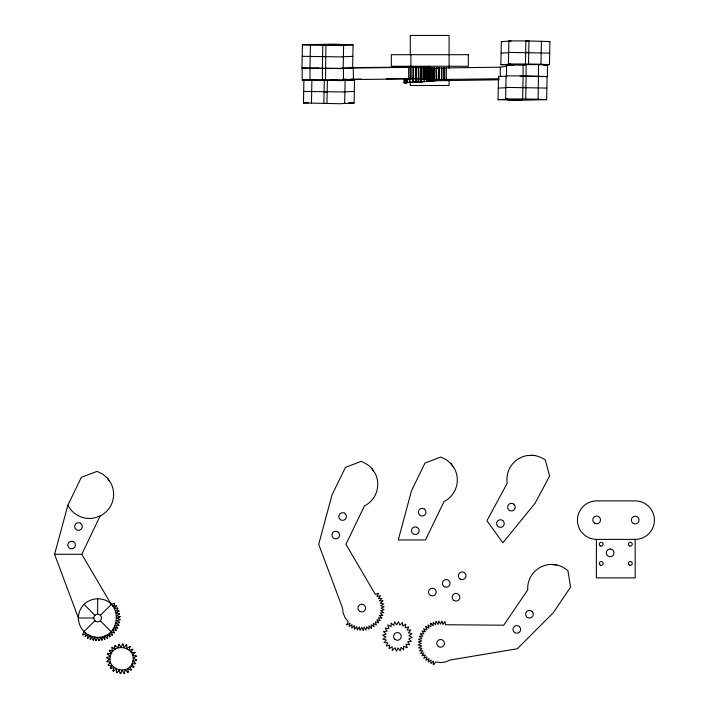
<?xml version="1.0" encoding="UTF-8"?>
<svg xmlns="http://www.w3.org/2000/svg" width="709" height="709" viewBox="0 0 709 709"><rect width="100%" height="100%" fill="white"/><g stroke="black" fill="none" stroke-linecap="round" stroke-linejoin="round"><path stroke-width="1.06" d="M82.669 634.715L83.13 634.777L82.669 634.715L83.954 631.604L94.891 620.765M87.491 638.02C88.155 637.382 87.677 639.039 87.925 634.679C82.129 631.17 78.46 624.744 78.38 617.964L54.575 554.287L67.887 505.171A24.159 24.159 0 0 0 94.377 517.969L100.332 515.895A24.159 24.159 0 0 0 111.047 483.449L107.502 478.238L102.725 474.117L97.053 471.37L81.331 477.352L67.887 505.171M90.158 639.084C90.725 638.88 90.38 639.943 90.247 635.654L87.863 638.127M92.959 639.846C93.597 639.642 93.18 640.644 92.56 636.62L87.925 634.679L84.983 636.558M93.384 639.97L95.05 636.966C93.969 639.491 96.894 640.094 95.883 640.36M96.318 640.245L95.839 640.174M97.647 614.207L97.709 598.804C126.113 599.123 120.007 643.914 92.56 636.62L90.539 639.243M99.171 640.369C98.019 640.156 101.325 639.243 100.031 636.983C101.999 640.262 102.344 639.748 101.706 640.041M99.216 640.254L98.737 640.254M101.626 639.89L102.105 639.828M107.219 638.206C107.848 637.48 107.121 638.658 104.852 635.716L104.578 639.341M112.439 634.785L111.978 634.909L112.439 634.785L111.18 631.728L100.341 620.783M114.503 632.809L112.713 629.734L116.267 630.381M114.628 603.519C113.741 602.987 115.363 605.495 112.82 606.505C116.639 605.734 116.329 606.124 116.17 605.557M117.747 627.935L115.23 625.435C119.201 625.32 118.571 624.886 118.704 625.515M363.309 630.39L361.679 627.314L360.066 630.416L359.188 626.978L357.239 630.053L356.698 626.641L354.438 629.291L354.376 625.666L351.753 628.165L352.063 624.691L349.112 626.57L350.078 623.158L347.082 624.939L346.852 624.549M378.633 622.821L375.309 621.74L376.364 625.072L373.315 623.264L374.113 626.818L371.312 624.78L371.463 628.271M381.876 617.956L378.384 617.769L380.21 620.729L376.851 619.755L378.633 622.75M341.552 68.622L301.99 67.86L302.424 44.764L332.468 44.162L353.064 44.818L352.63 67.913L342.474 68.294M303.479 102.938L303.904 79.851L340.311 80.64L354.544 79.904L354.119 102.991L339.877 103.736L303.479 102.938L308.486 102.752M309.975 68.232L310.409 45.146L302.424 44.764M311.464 103.319L311.889 80.223M322.373 68.489L322.808 45.403L341.977 45.527L353.064 44.818M323.862 103.576L324.288 80.48M326.955 103.62L327.381 80.525L326.752 80.525M343.617 45.367L343.191 68.463M344.671 103.647L345.106 80.454M522.639 98.95L523.074 75.854L547.082 76.537L546.648 99.623L519.263 100.297L498.055 99.641L498.489 76.545L506.066 76.191M500.882 64.661L501.316 41.574L511.047 41.113L508.885 40.883L508.45 63.97L510.622 64.209L500.882 64.661L511.481 64.989M505.632 98.95L506.058 75.854L526.131 75.898L525.706 98.994L507.05 98.879L505.632 98.95L507.795 99.18L498.055 99.641M525.466 63.97L525.892 40.883L549.9 41.556L549.475 64.652L543.502 64.936M508.45 63.97L528.524 64.014L528.958 40.927L508.885 40.883M546.648 99.623L538.149 99.242L538.565 64.608L523.056 64.625L523.065 76.173M549.475 64.652L540.976 64.271L541.401 41.175M343.404 56.915L302.202 56.312M344.893 92.002L303.691 91.399M107.165 657.934L107.13 657.358M136.208 660.159C136.899 658.856 134.79 661.754 132.893 661.16C130.385 675.792 106.687 670.785 110.294 656.383C112.811 641.751 136.509 646.759 132.893 661.16L135.587 663.553L131.892 664.005L133.859 667.08L130.19 666.487C131.67 671.893 130.429 669.03 131.342 669.819M436.398 621.563L435.929 621.509L435.521 624.789L433.164 622.218L433.208 625.763L430.771 623.264M102.087 639.952L102.53 636.664L104.897 639.199M119.36 622.724L119.422 622.245M119.75 619.843L119.821 619.365M118.687 644.339C118.757 646.005 119.794 641.149 118.013 647.796L115.08 645.5M124.509 673.204C123.703 672.123 124.27 674.968 125.183 669.748L127.762 672.15L128.09 671.689L127.762 672.15M110.276 668.188C111.508 666.557 108.938 672.194 111.916 665.077C109.62 667.382 108.3 663.828 108.397 665.317M111.854 647.716C112.979 646.564 111.012 650.419 113.006 651.057C107.644 649.94 110.356 651.287 109.567 650.268M113.094 670.741L113.662 670.856L113.094 670.803L113.883 667.364L110.551 668.516M116.489 672.38L117.038 672.575M122.427 644.259L123.012 644.304M116.905 672.735L119.209 670.076C118.119 671.875 121.726 673.674 120.255 673.453M126.237 644.844C126.273 645.979 127.744 643.409 123.986 647.477L122.949 644.109M120.752 673.355L120.184 673.24M136.031 655.86C134.799 656.179 138.228 656.676 132.574 655.187L134.87 652.262M126.716 645.013L126.822 648.478L129.836 646.493L129.313 650.18L132.92 649.347M363.309 630.381L364.169 627.004L365.968 630.115L366.659 626.685L368.999 629.282L368.99 625.728L371.392 628.254M107.591 638.109L107.174 634.768L110.125 636.611M85.355 636.655L85.94 633.137L82.997 634.909M87.934 638.02L87.491 637.834M90.619 639.146L90.167 638.96M93.42 639.908L92.959 639.784M117.818 608.411C117.153 607.631 117.916 610.573 115.292 610.83C119.245 611.052 118.775 611.388 118.775 610.777M119.653 613.905L116.56 615.642C120.388 616.883 119.449 616.954 119.936 616.502M107.795 654.212L107.99 653.663M135.322 663.314L135.135 663.846L135.552 663.464M96.3 640.307L97.541 637.302L98.781 640.369M117.472 628.209L117.597 627.74M118.536 625.506L118.722 625.063M346.798 624.664L348.092 621.616L345.053 617.619L343.147 612.966L342.509 607.985L318.704 544.308L331.963 495.024L345.46 467.364L361.182 461.391C365.933 463.394 370.896 466.247 373.439 470.9M100.359 615.341L111.295 604.502L81.792 554.287L100.129 515.966M122.515 644.073L120.973 647.237L119.103 644.259M120.672 673.47L122.214 670.306L124.093 673.284M107.077 661.275C107.219 662.888 108.158 658.59 110.063 659.397L106.899 657.855M113.626 670.927L113.148 670.59M129.685 646.528L129.65 647.025L130.102 646.75M132.645 649.027L131.271 652.466L134.94 652.661M420.402 633.731L422.918 636.141L419.294 636.23L421.97 638.463L418.594 639.27L421.651 640.954L418.221 641.867L421.341 643.453L418.186 644.942L421.678 645.934L418.576 647.831L422.015 648.425L419.436 650.791L422.989 650.747L420.481 653.37L423.955 653.06L421.935 655.754L425.497 655.045L423.76 658.236L427.04 657.03L425.87 660.318L429.034 658.555L428.139 662.038L431.037 660.079L430.948 663.553L433.359 661.027L433.314 664.51L433.766 664.519M109.443 650.8L109.78 650.321M133.744 666.744L133.363 667.178L133.868 666.921M433.731 664.572L435.689 661.976L440.67 662.614L445.651 661.931L450.286 659.99L517.331 648.77L553.383 612.647L570.585 587.123L567.9 570.523C563.788 567.413 558.843 564.541 553.534 564.665M116.187 630.283C115.354 631.178 116.843 628.697 114.255 627.749L117.534 628.209M116.373 605.894L114.344 608.499L117.685 608.092M108.22 664.936L110.622 662.357L107.165 661.683M109.691 636.726L110.028 636.381L109.789 636.797M118.882 611.158L116.241 613.152L119.582 613.622M113.449 671.042L116.365 669.074L116.498 672.593M136.11 656.277L133.132 658.156L136.296 659.698M427.749 67.213L429.689 66.247M412.922 82.306L412.709 78.087L413.267 82.288M115.062 645.793C116.338 645.261 113.094 646.918 115.292 649.098L112.182 647.45M127.611 672.008L128.161 671.822M111.295 604.502L114.362 603.244M104.445 639.208L104.897 639.022M107.139 638.109L107.591 637.923M119.945 616.892L116.879 618.142L119.927 619.409M107.192 661.178L107.369 661.727M108.548 665.334L108.362 664.785M499.189 78.761L441.822 79.479L441.742 67.94L500.27 67.204L506.829 66.141M106.935 657.42L110.294 656.383L107.635 654.079M425.896 626.49L426.915 629.814L423.583 628.759L425.391 631.816L421.97 630.886L423.876 633.811L420.402 633.722M117.499 608.092L117.685 608.544M119.83 616.945L119.768 616.458M382.736 600.798L379.43 600.842L381.965 598.369L378.473 598.52L380.511 595.72L376.958 596.517L378.562 593.256L375.433 594.514L345.93 544.308L364.461 505.916A24.159 24.159 0 0 0 375.185 473.47L371.64 468.25M119.918 619.799L116.533 620.632L119.573 622.325M530.376 455.462C535.641 454.797 540.852 457.154 545.265 459.831L549.608 476.085L535.073 503.213L502.858 542.793L486.941 520.716L507.236 483.219A24.159 24.159 0 0 1 527.274 455.541L533.585 455.373M118.642 644.543L119.218 644.437M123.978 673.107L124.554 673.001M544.299 65.609L547.419 65.086L547.428 76.625L520.122 76.209M413.312 67.302L416.086 67.275L416.041 78.823L413.418 78.85L413.347 67.302L411.078 67.293L410.467 67.32L410.546 78.867L342.872 79.7M610.13 549.005L609.128 549.138A3.846 3.846 0 0 0 606.975 555.058A3.846 3.846 0 0 0 613.276 555.058A3.846 3.846 0 0 0 611.123 549.138L610.174 549.014M119.484 622.706L116.196 623.114L118.855 625.196M428.768 79.895L428.75 68.339L432.357 68.348L430.177 68.259L430.186 79.798L432.375 79.895L427.669 79.984M430.168 68.259L433.607 68.277L431.923 68.179L431.941 79.718L433.616 79.816L430.203 79.798M431.923 68.17L437.134 68.153L436.257 68.037L436.265 79.585L437.152 79.692L434.041 79.638L434.2 68.099M438.942 67.984L438.782 79.532L439.128 67.984L441.477 68.055L441.485 79.603L436.301 79.576L436.327 68.037L436.717 79.576M441.485 79.603L441.742 67.94M431.932 79.718L435.379 79.754L433.97 79.647L434.032 68.099M426.96 80.365L429.884 80.303L426.561 80.277M413.055 78.096L413.276 82.288L427.828 81.491L427.713 79.39M409.359 78.274L409.58 82.474L410.546 82.395L404.024 82.678L407.56 82.519L405.876 82.554M404.812 78.477L405.025 82.669L407.56 82.519L404.139 82.669L407.17 82.519L406.939 78.389M430.487 81.331L428.688 81.402L432.206 81.216M404.05 82.705L403.926 78.477M424.487 81.686L424.363 78.539M432.339 81.207L429.84 81.322L431.524 81.18M406.957 82.466L416.981 81.889M424.124 81.517L420.765 81.686M409.607 82.474L413.046 82.297M416.777 81.978L414.854 82.111L419.693 81.872M420.623 81.819L422.546 81.695L420.623 81.774M430.39 81.331L426.862 81.517L427.828 81.491M424.133 81.508L430.23 81.216M406.071 82.536L408.712 82.474L405.202 82.669L404.972 78.477M431.32 81.18L428.688 81.322L430.443 81.207M388 625.081L388.833 628.688L385.164 628.094L387.132 631.178L383.436 631.551L386.13 634.023L382.665 635.193L385.891 637.028L382.86 639.128L386.449 639.988L384.03 642.655L387.752 642.709L386.228 646.103L389.711 645.004L389.046 648.638L392.201 646.705L392.325 650.224M136.11 659.6L135.986 660.168M131.023 670.102L127.904 668.454L128.152 671.964M416.635 82.111L418.7 81.925L418.532 78.832M547.915 41.654L549.9 41.556M508.672 52.431L549.688 53.104M410.546 78.867L413.046 78.85L413.037 67.302M505.845 87.402L546.861 88.076M501.095 53.113L508.672 52.758M406.966 82.599L406.682 78.398M498.276 88.093L505.845 87.739M342.686 56.747L352.843 56.365M301.99 67.86L305.996 67.701M344.175 91.833L354.332 91.452M107.777 653.671L111.295 653.547L109.328 650.623M302.131 68.569L343.369 68.268L343.502 79.771L302.202 80.117L302.131 68.569L318.873 68.108M342.801 68.153L410.422 67.32M302.202 80.117L304.276 80.046M343.059 79.435L342.81 79.408M430.239 79.798L430.336 68.25L430.416 79.789M429.716 67.027L426.012 67.027L429.007 67.08M429.663 67.027L426.189 67.08L428.954 66.992M421.075 67.222L420.871 78.77L421.075 67.222L419.923 67.204M418.709 67.249L418.044 67.222L423.282 67.187L423.362 78.734L418.115 78.779L418.78 78.796L418.682 67.249L415.793 67.249L415.855 78.823L415.908 67.275M423.291 67.187L421.811 67.178L425.187 67.16L425.196 78.708L421.882 78.726L423.362 78.734M426.774 67.133L426.88 78.681L423.273 78.699L425.267 78.708M424.975 78.504L421.687 78.539L427.066 78.531M418.744 78.796L418.452 67.249M426.862 78.681L424.664 78.672L428.156 78.655L428.059 67.107L425.391 67.107L428.865 67.08L428.883 69.181M499.074 79.798L434.28 80.791L435.53 80.675L427.075 80.383L427.031 77.972M429.494 67.009L426.508 67.045M415.696 78.513L413.285 78.522M421.111 78.77L420.003 78.752M425.506 67.009L428.032 66.974L424.39 67L426.641 66.965M425.586 78.557L427.243 78.539M425.072 67.16L425.081 78.717L425.01 67.16M413.01 78.522L386.325 78.788M428.032 78.655L425.462 78.655L428.13 78.655M352.47 67.594L426.517 66.965M342.739 79.248L347.1 79.204M350.37 79.169L361.262 79.053M324.908 80.09L325.546 80.082L325.901 45.447L325.263 45.438M407.055 67.151C392.857 67.355 421.722 67 407.551 67.204M415.713 78.513L423.273 78.504M407.126 78.699L403.598 78.743L411.22 78.699L407.622 78.752M426.694 78.681L426.605 67.133M423.034 67.195L423.105 78.743M420.933 78.77L420.978 67.222M428.874 66.992L423.202 67.151L425.196 67.16M430.762 623.264L430.886 626.738L427.926 624.921L428.901 628.271L425.905 626.49M596.384 539.389L635.175 539.389A19.249 19.249 0 0 0 654.425 520.14A19.249 19.249 0 0 0 635.175 500.891L596.987 500.891A19.249 19.249 0 0 0 577.436 519.839A19.249 19.249 0 0 0 596.384 539.389L596.384 577.888L635.175 577.888L635.175 539.389M54.575 554.287L81.792 554.287M424.594 67.125L426.783 67.133M434.209 79.638L434.271 68.099M439.013 79.523L439.004 67.975M342.952 79.745L344.627 79.718L342.465 79.63M119.404 613.577L119.458 614.056M93.774 618.035L78.38 617.964A19.249 19.249 0 0 1 97.709 598.804M525.679 52.431L528.746 52.475M522.852 87.402L525.918 87.446M325.05 56.986L325.679 56.986M327.168 92.073L324.075 92.028M322.808 45.403L310.409 45.146M528.524 64.014L540.976 64.271M525.706 98.994L538.149 99.242M515.833 64.874L510.817 64.829L513.068 64.927M427.669 68.445L429.539 68.489M334.595 79.763L337.706 79.878L330.234 79.763M501.316 41.574L503.434 41.636M498.489 76.545L500.607 76.607M342.624 79.523L354.544 79.904M348.695 102.823L354.119 102.991M428.759 68.348L431.116 68.427M538.565 64.608L547.419 65.086M556.733 564.896L550.441 564.435A24.159 24.159 0 0 0 527.7 589.941L503.727 625.196L445.482 624.744L445.013 621.412L442.992 624.434L441.902 620.951L440.502 624.115L438.889 621.013L438.011 624.452L436.31 621.412M416.148 78.823L418.452 78.796L418.248 67.249M403.607 649.79L403.731 646.085L406.842 647.734M438.8 67.993L439.305 68.099L436.567 68.029L436.584 79.576M126.158 644.968L126.707 645.163M111.18 631.728L114.229 633.013M388.009 625.081L391.129 626.729L391.031 623.043L393.841 625.427L394.638 621.864L396.81 624.877L398.423 621.66L399.814 625.108L402.526 622.582M382.922 600.798L380.378 603.173L383.791 603.926L380.698 605.663L384.172 606.744L381.008 608.154L384.145 609.713L380.671 610.644L383.755 612.594L380.334 613.134L382.913 615.492L379.359 615.447L381.859 617.876M112.155 635.051L109.177 633.243L110.108 636.487M129.57 646.626L130.048 646.954M451.199 463.908L446.422 459.795L440.741 457.048L425.019 463.03L411.521 490.69L398.263 539.966L425.489 539.966L444.02 501.573A24.159 24.159 0 0 0 454.744 469.128L451.199 463.908L452.998 466.557M392.378 650.304L395.046 647.707L396.428 651.154L398.05 647.937L400.222 650.951L401.01 647.388L403.589 649.781M84.079 604.378L94.917 615.315M107.502 478.238L109.31 480.888M134.577 652.236L134.825 652.759M118.598 610.786L118.784 611.229M407.17 647.45L406.018 644.126L409.651 644.782L407.728 641.636L411.317 641.459L408.73 638.791L412.204 637.471L408.96 635.787L412 633.686L408.411 632.827L410.795 630.009L407.108 630.106L408.747 626.907L405.14 627.811L405.805 624.177L402.659 626.109L402.526 622.591M135.827 655.816L135.933 656.392M427.376 79.417L427.483 81.508M423.964 78.557L424.133 81.703M421.518 78.672L421.687 81.819M420.667 78.743L420.836 81.889M420.242 78.761L420.41 81.907M416.777 77.901L416.998 82.093M416.351 77.919L416.573 82.12M415.492 77.946L415.722 82.138M409.696 78.265L409.926 82.457M427.89 67.107L427.961 78.655M413.542 67.275L413.613 78.823M411.078 67.293L411.149 78.841M410.077 67.32L410.156 78.876M408.614 67.311L408.694 78.859M353.295 67.807L353.374 79.355M322.365 68.56L322.444 80.108M309.984 68.631L310.055 80.179M526.105 76.129L526.096 64.59L520.105 64.661A24.159 0.824 -0.1 0 0 506.908 65.574M506.545 65.361L506.554 76.9M500.27 67.204L500.288 76.652M446.324 68.011L446.333 79.55M444.658 67.913L444.667 79.452M444.268 67.913L444.286 79.461M443.896 68.029L443.914 79.576M439.128 67.984L439.137 79.523M432.171 68.17L432.18 79.709M428.91 68.339L428.927 79.878M427.811 71.574L427.819 79.975M427.678 77.884L427.678 79.984L430.487 80.055L426.623 80.268L426.658 78.07M426.791 78.185L426.8 80.285M449.089 68.383L449.089 35.45L410.289 35.45L410.289 54.699M449.089 80.152L449.089 85.497L410.289 85.497L410.289 82.288M410.892 54.699L410.892 66.247M410.289 66.247L410.289 68.17M517.083 64.652L524.713 64.803L517.083 64.652M507.99 99.801L515.62 99.942L507.99 99.801M514.264 99.632L521.895 99.774L514.264 99.632M328.604 44.64L336.226 44.791L328.604 44.64M335.525 44.49L343.138 44.632L335.525 44.49M445.394 80.152L452.767 80.214L445.394 80.152M433.376 81.101L429.84 81.322L433.376 81.127M433.314 81.127L430.23 81.278L433.305 81.127M468.339 54.699L391.341 54.699L391.341 66.247L468.339 66.247L468.339 54.699M424.079 508.858L423.149 508.468A3.846 3.846 0 0 0 420.233 515.523L421.155 515.904A3.846 3.846 0 0 0 424.079 508.858M417.229 527.372L416.298 526.991A3.846 3.846 0 0 0 413.374 534.037L414.304 534.426A3.846 3.846 0 0 0 417.229 527.372M344.521 513.192L343.59 512.811A3.846 3.846 0 0 0 340.674 519.865L341.596 520.246A3.846 3.846 0 0 0 344.521 513.192M337.67 531.715L336.74 531.325A3.846 3.846 0 0 0 333.815 538.379L334.745 538.769A3.846 3.846 0 0 0 337.67 531.715M80.383 523.18L79.461 522.799A3.846 3.846 0 0 0 76.537 529.845L77.467 530.235A3.846 3.846 0 0 0 80.383 523.18M73.532 541.694L72.602 541.313A3.846 3.846 0 0 0 69.686 548.367L70.616 548.748A3.846 3.846 0 0 0 73.532 541.694M513.848 504.188L512.997 503.656A3.846 3.846 0 0 0 508.982 510.152L509.833 510.675A3.846 3.846 0 0 0 513.848 504.188M502.841 520.574L501.981 520.043A3.846 3.846 0 0 0 497.975 526.539L498.826 527.071A3.846 3.846 0 0 0 502.841 520.574M532.167 611.468L531.369 610.857A3.846 3.846 0 0 0 526.725 616.91L527.523 617.53A3.846 3.846 0 0 0 532.167 611.468M519.555 626.659L518.758 626.047A3.846 3.846 0 0 0 514.114 632.109L514.911 632.72A3.846 3.846 0 0 0 519.555 626.659M430.416 595.392A3.846 3.846 0 0 0 436.195 592.059A3.846 3.846 0 0 0 430.416 588.727A3.846 3.846 0 0 0 430.416 595.392M444.321 586.715A3.846 3.846 0 0 0 450.091 583.383A3.846 3.846 0 0 0 444.321 580.051A3.846 3.846 0 0 0 444.321 586.715M454.07 600.558A3.846 3.846 0 0 0 459.84 597.226A3.846 3.846 0 0 0 454.07 593.894A3.846 3.846 0 0 0 454.07 600.558M460.274 579.093A3.846 3.846 0 0 0 466.052 575.761A3.846 3.846 0 0 0 460.274 572.429A3.846 3.846 0 0 0 460.274 579.093M594.718 523.242A3.846 3.846 0 0 0 600.505 519.927A3.846 3.846 0 0 0 594.745 516.569A3.846 3.846 0 0 0 594.718 523.242M633.252 523.393A3.846 3.846 0 0 0 639.039 520.078A3.846 3.846 0 0 0 633.279 516.719A3.846 3.846 0 0 0 633.252 523.393M600.266 565.117A1.923 1.923 0 0 0 603.155 563.451A1.923 1.923 0 0 0 600.266 561.776A1.923 1.923 0 0 0 600.266 565.117M600.266 545.868A1.923 1.923 0 0 0 603.155 544.202A1.923 1.923 0 0 0 600.266 542.536A1.923 1.923 0 0 0 600.266 545.868M629.37 545.868A1.923 1.923 0 0 0 632.251 544.202A1.923 1.923 0 0 0 629.37 542.536A1.923 1.923 0 0 0 629.37 545.868M629.37 565.117A1.923 1.923 0 0 0 632.251 563.451A1.923 1.923 0 0 0 629.37 561.776A1.923 1.923 0 0 0 629.37 565.117M438.658 646.697A3.846 3.846 0 0 0 444.437 643.364A3.846 3.846 0 0 0 438.658 640.032A3.846 3.846 0 0 0 438.658 646.697M359.835 611.406A3.846 3.846 0 0 0 365.614 608.065A3.846 3.846 0 0 0 359.835 604.733A3.846 3.846 0 0 0 359.835 611.406M394.86 639.27A3.846 3.846 0 0 0 401.197 637.205A3.846 3.846 0 0 0 396.234 632.747A3.846 3.846 0 0 0 394.86 639.27M95.688 621.376A3.846 3.846 0 0 0 101.476 618.071A3.846 3.846 0 0 0 95.715 614.712A3.846 3.846 0 0 0 95.688 621.376"/></g></svg>
